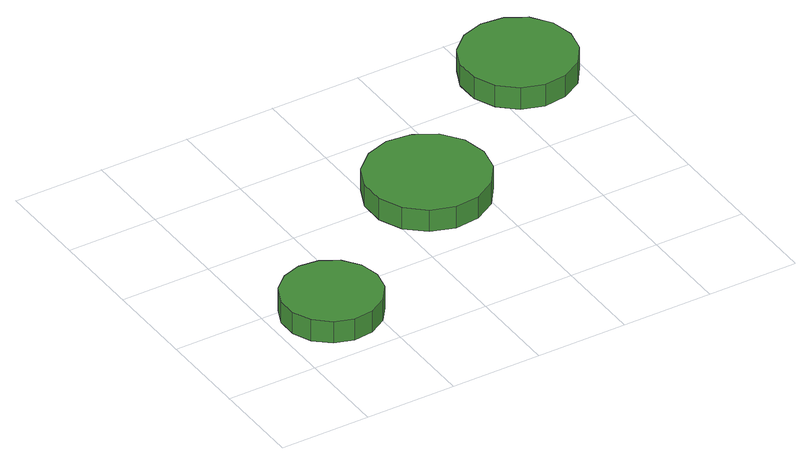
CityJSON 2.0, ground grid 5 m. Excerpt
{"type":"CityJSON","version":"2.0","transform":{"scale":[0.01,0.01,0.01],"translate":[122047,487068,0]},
"CityObjects":{
"tree1":{"type":"SolitaryVegetationObject","attributes":{"function":"something"},"geometry":[{"type":"MultiSurface","lod":"1","boundaries":[[[0,1,2,3,4,5,6,7,8,9,10,11,12,13,14]],[[15,16,17,18,19,20,21,22,23,24,25,26,27,28,29]],[[0,29,28,1]],[[1,28,27,2]],[[2,27,26,3]],[[3,26,25,4]],[[4,25,24,5]],[[5,24,23,6]],[[6,23,22,7]],[[7,22,21,8]],[[8,21,20,9]],[[9,20,19,10]],[[10,19,18,11]],[[11,18,17,12]],[[12,17,16,13]],[[13,16,15,14]],[[14,15,29,0]]]}]},
"tree2":{"type":"SolitaryVegetationObject","attributes":{"function":"something"},"geometry":[{"type":"MultiSurface","lod":"1","boundaries":[[[30,31,32,33,34,35,36,37,38,39,40,41,42,43,44]],[[45,46,47,48,49,50,51,52,53,54,55,56,57,58,59]],[[30,59,58,31]],[[31,58,57,32]],[[32,57,56,33]],[[33,56,55,34]],[[34,55,54,35]],[[35,54,53,36]],[[36,53,52,37]],[[37,52,51,38]],[[38,51,50,39]],[[39,50,49,40]],[[40,49,48,41]],[[41,48,47,42]],[[42,47,46,43]],[[43,46,45,44]],[[44,45,59,30]]]}]},
"tree3":{"type":"SolitaryVegetationObject","attributes":{"function":"something"},"geometry":[{"type":"MultiSurface","lod":"1","boundaries":[[[60,61,62,63,64,65,66,67,68,69,70,71,72,73,74]],[[75,76,77,78,79,80,81,82,83,84,85,86,87,88,89]],[[60,89,88,61]],[[61,88,87,62]],[[62,87,86,63]],[[63,86,85,64]],[[64,85,84,65]],[[65,84,83,66]],[[66,83,82,67]],[[67,82,81,68]],[[68,81,80,69]],[[69,80,79,70]],[[70,79,78,71]],[[71,78,77,72]],[[72,77,76,73]],[[73,76,75,74]],[[74,75,89,60]]]}]}
},
"vertices":[
[592,362,144],[569,471,144],[503,561,144],[407,616,144],[297,628,144],[191,593,144],[108,519,144],[63,418,144],[63,307,144],[108,205,144],[191,131,144],[297,96,144],[407,108,144],[503,164,144],[569,253,144],[569,253,15],[503,164,15],[407,108,15],[297,96,15],[191,131,15],[108,205,15],[63,307,15],[63,418,15],[108,519,15],[191,593,15],[297,628,15],[407,616,15],[503,561,15],[569,471,15],[592,362,15],
[1600,979,143],[1572,1114,143],[1491,1225,143],[1371,1294,143],[1234,1309,143],[1103,1266,143],[1000,1174,143],[944,1048,143],[944,910,143],[1000,784,143],[1103,691,143],[1234,649,143],[1371,663,143],[1491,732,143],[1572,844,143],[1572,844,14],[1491,732,14],[1371,663,14],[1234,649,14],[1103,691,14],[1000,784,14],[944,910,14],[944,1048,14],[1000,1174,14],[1103,1266,14],[1234,1309,14],[1371,1294,14],[1491,1225,14],[1572,1114,14],[1600,979,14],
[2499,1607,146],[2473,1732,146],[2398,1835,146],[2287,1899,146],[2160,1913,146],[2038,1873,146],[1944,1788,146],[1892,1671,146],[1892,1543,146],[1944,1426,146],[2038,1341,146],[2160,1301,146],[2287,1315,146],[2398,1379,146],[2473,1482,146],[2473,1482,17],[2398,1379,17],[2287,1315,17],[2160,1301,17],[2038,1341,17],[1944,1426,17],[1892,1543,17],[1892,1671,17],[1944,1788,17],[2038,1873,17],[2160,1913,17],[2287,1899,17],[2398,1835,17],[2473,1732,17],[2499,1607,17]
]}
